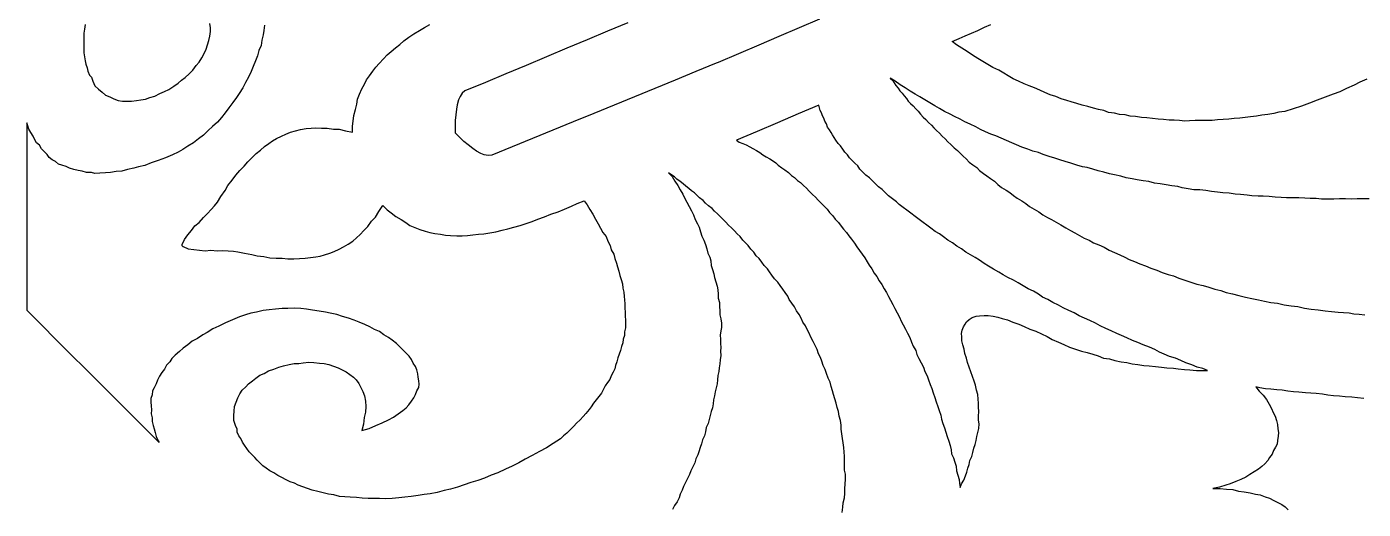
# Model space of a CAD drawing. Extents: x -550 to 550, y -550 to 550.
# Drawn here: x -480 to -419.1, y -207.9 to -185.9 of the extents above; entities that cross this region are included whole.
import ezdxf

# ---------------------------------------------------------------- set-up
doc = ezdxf.new("R2010")
doc.units = 0
doc.layers.add('LAYER_1', color=18, linetype='CONTINUOUS')

msp = doc.modelspace()

# ---------------------------------------------------------------- linework, layer by layer
at = {"layer": 'LAYER_1'}
for points in [[(-469.154, -185.832), (-469.187, -186.065), (-469.219, -186.27), (-469.283, -186.516), (-469.315, -186.749), (-469.411, -186.98), (-469.475, -187.226), (-469.572, -187.457), (-469.668, -187.715), (-469.764, -187.947), (-469.893, -188.191), (-470.021, -188.435), (-470.149, -188.68), (-470.31, -188.937), (-470.438, -189.127), (-470.599, -189.357), (-470.791, -189.6), (-470.952, -189.83), (-471.112, -190.033), (-471.305, -190.249), (-471.529, -190.45), (-471.722, -190.638), (-471.946, -190.84), (-472.171, -191.014), (-472.396, -191.188), (-472.652, -191.347), (-472.877, -191.493), (-473.102, -191.612), (-473.358, -191.744), (-473.679, -191.874), (-474, -192.004), (-474.321, -192.106), (-474.61, -192.223), (-474.899, -192.284), (-475.123, -192.347), (-475.412, -192.408), (-475.669, -192.484), (-475.925, -192.505), (-476.182, -192.553), (-476.407, -192.56), (-476.664, -192.58), (-476.888, -192.586), (-477.049, -192.539), (-477.273, -192.546), (-477.466, -192.484), (-477.658, -192.449), (-477.851, -192.415), (-478.043, -192.352), (-478.204, -192.277), (-478.396, -192.214), (-478.557, -192.166), (-478.685, -192.049), (-478.846, -191.973), (-478.974, -191.856), (-479.07, -191.726), (-479.199, -191.581), (-479.327, -191.464), (-479.423, -191.305), (-479.552, -191.188), (-479.648, -191.029), (-479.712, -190.886), (-479.808, -190.728), (-479.905, -190.569), (-479.969, -190.369), (-480, -190.286), (-480, -191.233), (-480, -192.181), (-480, -193.128), (-480, -194.075), (-480, -195.022), (-480, -195.97), (-480, -196.917), (-480, -197.864), (-480, -198.811), (-480, -198.824)], [(-477.337, -185.799), (-477.37, -186.008), (-477.402, -186.188), (-477.402, -186.384), (-477.402, -186.552), (-477.402, -186.72), (-477.402, -186.916), (-477.402, -187.084), (-477.37, -187.267), (-477.337, -187.45), (-477.305, -187.606), (-477.241, -187.776), (-477.209, -187.931), (-477.145, -188.102), (-477.049, -188.204), (-476.984, -188.374), (-476.888, -188.588), (-476.728, -188.748), (-476.567, -188.88), (-476.407, -189.012), (-476.214, -189.103), (-476.022, -189.194), (-475.829, -189.257), (-475.637, -189.292), (-475.412, -189.286), (-475.219, -189.293), (-474.995, -189.26), (-474.802, -189.239), (-474.578, -189.205), (-474.385, -189.128), (-474.161, -189.066), (-473.936, -188.949), (-473.711, -188.859), (-473.519, -188.755), (-473.294, -188.61), (-473.102, -188.478), (-472.941, -188.33), (-472.781, -188.211), (-472.588, -188.051), (-472.428, -187.877), (-472.267, -187.674), (-472.139, -187.513), (-472.01, -187.323), (-471.914, -187.119), (-471.818, -186.915), (-471.754, -186.724), (-471.69, -186.532), (-471.658, -186.326), (-471.625, -186.12), (-471.625, -185.954), (-471.658, -185.745)], [(-472.914, -195.888), (-472.916, -195.877), (-472.909, -195.832), (-472.813, -195.598), (-472.652, -195.393), (-472.492, -195.188), (-472.331, -194.983), (-472.139, -194.821), (-471.946, -194.603), (-471.754, -194.413), (-471.593, -194.236), (-471.433, -194.06), (-471.305, -193.896), (-471.144, -193.637), (-470.952, -193.364), (-470.823, -193.146), (-470.631, -192.901), (-470.47, -192.67), (-470.278, -192.453), (-470.085, -192.264), (-469.925, -192.061), (-469.732, -191.872), (-469.54, -191.683), (-469.347, -191.522), (-469.154, -191.361), (-468.962, -191.228), (-468.801, -191.107), (-468.609, -191.001), (-468.384, -190.882), (-468.192, -190.804), (-467.967, -190.712), (-467.742, -190.648), (-467.518, -190.584), (-467.261, -190.534), (-467.037, -190.525), (-466.812, -190.515), (-466.555, -190.52), (-466.298, -190.524), (-466.01, -190.57), (-465.753, -190.575), (-465.464, -190.647), (-465.143, -190.707), (-465.143, -190.434), (-465.111, -190.203), (-465.079, -189.944), (-465.015, -189.673), (-464.951, -189.428), (-464.919, -189.197), (-464.822, -188.967), (-464.726, -188.738), (-464.598, -188.522), (-464.501, -188.319), (-464.373, -188.131), (-464.213, -187.93), (-464.084, -187.742), (-463.924, -187.568), (-463.731, -187.355), (-463.571, -187.181), (-463.378, -187.022), (-463.186, -186.863), (-462.993, -186.704), (-462.801, -186.545), (-462.576, -186.373), (-462.351, -186.228), (-462.095, -186.07), (-461.87, -185.926), (-461.613, -185.795)], [(-443.854, -185.559), (-444.777, -185.952), (-445.7, -186.345), (-446.623, -186.738), (-447.546, -187.131), (-448.469, -187.524), (-448.565, -187.564), (-449.495, -187.946), (-450.425, -188.328), (-451.356, -188.709), (-452.286, -189.091), (-453.216, -189.473), (-454.147, -189.854), (-455.077, -190.236), (-456.007, -190.618), (-456.938, -190.999), (-457.868, -191.381), (-458.799, -191.762), (-458.965, -191.778), (-459.137, -191.741), (-459.296, -191.673), (-459.494, -191.566), (-459.66, -191.446), (-459.864, -191.287), (-460.067, -191.129), (-460.297, -190.9), (-460.458, -190.738), (-460.466, -190.73)], [(-452.594, -185.719), (-453.522, -186.107), (-454.45, -186.495), (-455.377, -186.883), (-456.305, -187.271), (-457.233, -187.659), (-458.16, -188.047), (-459.088, -188.435), (-460.016, -188.823), (-460.144, -188.93), (-460.241, -189.077), (-460.305, -189.239), (-460.369, -189.454), (-460.401, -189.656), (-460.433, -189.912), (-460.465, -190.168), (-460.465, -190.492), (-460.465, -190.72), (-460.465, -190.732)], [(-418.892, -188.283), (-419.206, -188.424), (-419.469, -188.568), (-419.814, -188.723), (-420.127, -188.864), (-420.427, -188.972), (-420.789, -189.109), (-421.151, -189.246), (-421.513, -189.383), (-421.876, -189.52), (-422.256, -189.639), (-422.637, -189.758), (-422.91, -189.802), (-423.134, -189.851), (-423.407, -189.895), (-423.68, -189.939), (-423.922, -189.97), (-424.195, -190.014), (-424.438, -190.044), (-424.68, -190.074), (-424.94, -190.086), (-425.182, -190.117), (-425.443, -190.128), (-425.703, -190.14), (-425.945, -190.17), (-426.206, -190.182), (-426.435, -190.18), (-426.714, -190.173), (-426.975, -190.185), (-427.186, -190.2), (-427.433, -190.18), (-427.681, -190.159), (-427.911, -190.156), (-428.158, -190.136), (-428.406, -190.115), (-428.672, -190.076), (-428.92, -190.055), (-429.168, -190.034), (-429.434, -189.994), (-429.682, -189.973), (-429.917, -189.92), (-430.165, -189.898), (-430.401, -189.845), (-430.667, -189.805), (-430.889, -189.719), (-431.124, -189.666), (-431.359, -189.612), (-431.613, -189.54), (-431.867, -189.468), (-432.12, -189.396), (-432.374, -189.323), (-432.578, -189.256), (-432.832, -189.183), (-433.073, -189.079), (-433.327, -189.006), (-433.568, -188.901), (-433.809, -188.797), (-434.049, -188.692), (-434.29, -188.587), (-434.513, -188.5), (-434.773, -188.377), (-435.014, -188.272), (-435.242, -188.135), (-435.451, -188.016), (-435.679, -187.879), (-435.939, -187.756), (-436.167, -187.618), (-436.395, -187.481), (-436.623, -187.344), (-436.869, -187.188), (-437.116, -187.032), (-437.362, -186.877), (-437.609, -186.721), (-437.806, -186.57), (-437.487, -186.434), (-437.201, -186.312), (-436.915, -186.19), (-436.628, -186.068), (-436.328, -185.914), (-436.042, -185.792)], [(-418.78, -193.75), (-419.056, -193.747), (-419.332, -193.743), (-419.59, -193.757), (-419.867, -193.753), (-420.143, -193.749), (-420.401, -193.763), (-420.678, -193.759), (-420.954, -193.755), (-421.2, -193.736), (-421.476, -193.731), (-421.722, -193.713), (-421.999, -193.708), (-422.276, -193.704), (-422.553, -193.699), (-422.799, -193.68), (-423.076, -193.675), (-423.34, -193.638), (-423.617, -193.633), (-423.845, -193.632), (-424.141, -193.608), (-424.356, -193.575), (-424.652, -193.551), (-424.899, -193.532), (-425.163, -193.494), (-425.459, -193.47), (-425.706, -193.45), (-425.971, -193.412), (-426.236, -193.374), (-426.501, -193.336), (-426.779, -193.33), (-427.045, -193.291), (-427.31, -193.253), (-427.513, -193.186), (-427.778, -193.148), (-428.044, -193.109), (-428.31, -193.07), (-428.575, -193.031), (-428.828, -192.96), (-429.094, -192.921), (-429.36, -192.882), (-429.595, -192.829), (-429.861, -192.79), (-430.114, -192.718), (-430.399, -192.66), (-430.634, -192.607), (-430.887, -192.535), (-431.14, -192.463), (-431.394, -192.391), (-431.648, -192.319), (-431.865, -192.284), (-432.118, -192.211), (-432.39, -192.121), (-432.644, -192.049), (-432.898, -191.976), (-433.121, -191.89), (-433.375, -191.817), (-433.647, -191.726), (-433.87, -191.64), (-434.125, -191.567), (-434.347, -191.48), (-434.62, -191.389), (-434.862, -191.283), (-435.085, -191.197), (-435.326, -191.091), (-435.568, -190.986), (-435.809, -190.88), (-436.033, -190.793), (-436.274, -190.688), (-436.516, -190.582), (-436.726, -190.462), (-436.987, -190.338), (-437.229, -190.232), (-437.439, -190.113), (-437.7, -189.988), (-437.892, -189.887), (-438.152, -189.763), (-438.381, -189.624), (-438.592, -189.504), (-438.821, -189.366), (-439.05, -189.228), (-439.28, -189.089), (-439.49, -188.969), (-439.72, -188.831), (-439.949, -188.692), (-440.178, -188.553), (-440.395, -188.383), (-440.624, -188.244), (-440.513, -188.355), (-440.453, -188.46), (-440.374, -188.585), (-440.264, -188.695), (-440.185, -188.819), (-440.074, -188.93), (-439.995, -189.054), (-439.885, -189.165), (-439.806, -189.289), (-439.695, -189.4), (-439.584, -189.511), (-439.455, -189.64), (-439.345, -189.75), (-439.247, -189.893), (-439.118, -190.022), (-439.007, -190.133), (-438.878, -190.262), (-438.749, -190.391), (-438.639, -190.502), (-438.509, -190.631), (-438.38, -190.76), (-438.251, -190.889), (-438.122, -191.018), (-437.993, -191.147), (-437.864, -191.276), (-437.716, -191.424), (-437.556, -191.539), (-437.445, -191.65), (-437.298, -191.797), (-437.168, -191.926), (-437.021, -192.074), (-436.86, -192.189), (-436.681, -192.323), (-436.552, -192.452), (-436.373, -192.586), (-436.213, -192.701), (-436.052, -192.816), (-435.873, -192.949), (-435.726, -193.097), (-435.547, -193.23), (-435.336, -193.35), (-435.176, -193.465), (-434.997, -193.598), (-434.837, -193.713), (-434.627, -193.833), (-434.448, -193.966), (-434.269, -194.1), (-434.059, -194.219), (-433.849, -194.338), (-433.67, -194.471), (-433.46, -194.591), (-433.269, -194.691), (-433.059, -194.811), (-432.849, -194.93), (-432.621, -195.067), (-432.411, -195.186), (-432.202, -195.305), (-431.992, -195.424), (-431.782, -195.543), (-431.56, -195.629), (-431.35, -195.748), (-431.11, -195.852), (-430.869, -195.957), (-430.641, -196.094), (-430.401, -196.198), (-430.16, -196.302), (-429.92, -196.407), (-429.729, -196.507), (-429.489, -196.611), (-429.249, -196.715), (-428.978, -196.804), (-428.737, -196.908), (-428.466, -196.998), (-428.226, -197.102), (-427.955, -197.191), (-427.703, -197.262), (-427.463, -197.366), (-427.193, -197.455), (-426.922, -197.544), (-426.651, -197.633), (-426.35, -197.707), (-426.098, -197.778), (-425.828, -197.867), (-425.545, -197.923), (-425.306, -198.026), (-425.023, -198.081), (-424.722, -198.155), (-424.421, -198.229), (-424.139, -198.285), (-423.839, -198.358), (-423.556, -198.413), (-423.274, -198.469), (-422.961, -198.509), (-422.661, -198.583), (-422.349, -198.623), (-422.036, -198.663), (-421.736, -198.736), (-421.424, -198.776), (-421.112, -198.816), (-420.799, -198.856), (-420.506, -198.878), (-420.194, -198.917), (-419.949, -198.935), (-419.704, -198.953), (-419.491, -198.985), (-419.246, -199.003), (-418.983, -199.038)], [(-442.823, -208.055), (-442.79, -207.816), (-442.769, -207.61), (-442.717, -207.389), (-442.696, -207.184), (-442.694, -206.959), (-442.673, -206.753), (-442.67, -206.529), (-442.668, -206.305), (-442.708, -206.128), (-442.705, -205.904), (-442.714, -205.713), (-442.712, -205.489), (-442.721, -205.299), (-442.748, -205.089), (-442.776, -204.88), (-442.804, -204.671), (-442.832, -204.461), (-442.859, -204.252), (-442.868, -204.062), (-442.895, -203.853), (-442.954, -203.659), (-442.981, -203.45), (-443.039, -203.256), (-443.097, -203.061), (-443.155, -202.867), (-443.214, -202.673), (-443.253, -202.498), (-443.311, -202.303), (-443.368, -202.109), (-443.457, -201.93), (-443.534, -201.717), (-443.592, -201.523), (-443.681, -201.343), (-443.738, -201.15), (-443.808, -200.989), (-443.897, -200.809), (-443.954, -200.616), (-444.043, -200.436), (-444.132, -200.257), (-444.239, -200.059), (-444.327, -199.88), (-444.416, -199.7), (-444.485, -199.54), (-444.605, -199.375), (-444.694, -199.196), (-444.782, -199.017), (-444.901, -198.852), (-444.99, -198.673), (-445.109, -198.508), (-445.229, -198.343), (-445.298, -198.183), (-445.418, -198.018), (-445.518, -197.872), (-445.638, -197.707), (-445.757, -197.542), (-445.908, -197.392), (-446.027, -197.227), (-446.128, -197.081), (-446.228, -196.935), (-446.379, -196.784), (-446.48, -196.638), (-446.599, -196.474), (-446.731, -196.342), (-446.85, -196.177), (-446.982, -196.045), (-447.101, -195.88), (-447.215, -195.767), (-447.346, -195.635), (-447.466, -195.471), (-447.598, -195.339), (-447.73, -195.207), (-447.861, -195.075), (-447.993, -194.943), (-448.125, -194.811), (-448.257, -194.679), (-448.37, -194.566), (-448.502, -194.434), (-448.634, -194.302), (-448.747, -194.189), (-448.911, -194.071), (-449.043, -193.939), (-449.156, -193.826), (-449.32, -193.708), (-449.433, -193.594), (-449.546, -193.481), (-449.691, -193.382), (-449.804, -193.269), (-449.949, -193.169), (-450.062, -193.056), (-450.207, -192.957), (-450.352, -192.857), (-450.465, -192.744), (-450.591, -192.663), (-450.736, -192.564), (-450.566, -192.734), (-450.441, -192.949), (-450.303, -193.133), (-450.197, -193.33), (-450.09, -193.527), (-450.003, -193.705), (-449.896, -193.902), (-449.79, -194.1), (-449.684, -194.297), (-449.596, -194.475), (-449.521, -194.686), (-449.414, -194.884), (-449.345, -195.043), (-449.27, -195.255), (-449.214, -195.447), (-449.126, -195.626), (-449.051, -195.837), (-448.994, -196.03), (-448.938, -196.223), (-448.85, -196.401), (-448.812, -196.575), (-448.787, -196.782), (-448.73, -196.975), (-448.673, -197.168), (-448.635, -197.342), (-448.578, -197.535), (-448.521, -197.728), (-448.483, -197.903), (-448.476, -198.091), (-448.469, -198.279), (-448.412, -198.473), (-448.405, -198.661), (-448.398, -198.85), (-448.391, -199.038), (-448.352, -199.213), (-448.326, -199.421), (-448.319, -199.61), (-448.349, -199.761), (-448.373, -199.964), (-448.366, -200.153), (-448.358, -200.342), (-448.351, -200.531), (-448.362, -200.701), (-448.354, -200.891), (-448.377, -201.094), (-448.388, -201.265), (-448.431, -201.449), (-448.442, -201.62), (-448.484, -201.805), (-448.507, -202.009), (-448.517, -202.179), (-448.559, -202.364), (-448.601, -202.549), (-448.643, -202.735), (-448.685, -202.92), (-448.695, -203.091), (-448.737, -203.276), (-448.797, -203.443), (-448.838, -203.628), (-448.88, -203.814), (-448.921, -204), (-449.012, -204.18), (-449.053, -204.366), (-449.094, -204.552), (-449.186, -204.733), (-449.226, -204.919), (-449.286, -205.086), (-449.358, -205.287), (-449.406, -205.421), (-449.497, -205.602), (-449.537, -205.789), (-449.628, -205.97), (-449.719, -206.152), (-449.778, -206.319), (-449.869, -206.501), (-449.959, -206.683), (-450.049, -206.865), (-450.108, -207.033), (-450.198, -207.215), (-450.257, -207.383), (-450.347, -207.565), (-450.457, -207.728), (-450.547, -207.911)], [(-472.915, -195.887), (-472.908, -195.896), (-472.871, -195.923), (-472.638, -196.021), (-472.379, -196.052), (-472.121, -196.083), (-471.863, -196.115), (-471.612, -196.094), (-471.321, -196.111), (-471.051, -196.11), (-470.813, -196.121), (-470.574, -196.133), (-470.368, -196.157), (-470.071, -196.227), (-469.742, -196.284), (-469.497, -196.347), (-469.188, -196.384), (-468.911, -196.434), (-468.622, -196.451), (-468.352, -196.449), (-468.095, -196.479), (-467.825, -196.477), (-467.555, -196.474), (-467.305, -196.452), (-467.055, -196.43), (-466.824, -196.388), (-466.626, -196.359), (-466.415, -196.298), (-466.172, -196.224), (-465.98, -196.143), (-465.757, -196.049), (-465.552, -195.935), (-465.348, -195.822), (-465.132, -195.676), (-464.966, -195.523), (-464.8, -195.371), (-464.622, -195.186), (-464.444, -195.002), (-464.272, -194.765), (-464.094, -194.58), (-463.941, -194.325), (-463.756, -194.056), (-463.563, -194.249), (-463.377, -194.389), (-463.171, -194.55), (-462.934, -194.696), (-462.716, -194.824), (-462.53, -194.964), (-462.299, -195.059), (-462.069, -195.153), (-461.825, -195.215), (-461.614, -195.29), (-461.39, -195.332), (-461.135, -195.361), (-460.911, -195.403), (-460.675, -195.413), (-460.387, -195.428), (-460.151, -195.437), (-459.902, -195.413), (-459.654, -195.39), (-459.405, -195.366), (-459.156, -195.343), (-458.876, -195.305), (-458.615, -195.249), (-458.322, -195.179), (-458.061, -195.122), (-457.787, -195.033), (-457.494, -194.963), (-457.22, -194.873), (-456.947, -194.784), (-456.692, -194.675), (-456.387, -194.572), (-456.1, -194.45), (-455.763, -194.334), (-455.477, -194.212), (-455.159, -194.076), (-454.904, -193.967), (-454.586, -193.832), (-454.447, -194.016), (-454.32, -194.234), (-454.194, -194.451), (-454.067, -194.668), (-453.94, -194.886), (-453.833, -195.084), (-453.725, -195.283), (-453.585, -195.468), (-453.509, -195.68), (-453.401, -195.879), (-453.344, -196.072), (-453.236, -196.271), (-453.179, -196.464), (-453.102, -196.677), (-453.064, -196.851), (-453.006, -197.045), (-452.949, -197.239), (-452.891, -197.433), (-452.833, -197.627), (-452.826, -197.815), (-452.768, -198.009), (-452.761, -198.198), (-452.741, -198.354), (-452.734, -198.543), (-452.726, -198.732), (-452.719, -198.921), (-452.711, -199.11), (-452.691, -199.267), (-452.702, -199.437), (-452.694, -199.626), (-452.737, -199.81), (-452.748, -199.981), (-452.81, -200.146), (-452.821, -200.317), (-452.883, -200.482), (-452.925, -200.666), (-452.986, -200.832), (-453.048, -200.998), (-453.09, -201.182), (-453.151, -201.348), (-453.181, -201.5), (-453.261, -201.646), (-453.353, -201.826), (-453.414, -201.992), (-453.514, -202.12), (-453.625, -202.281), (-453.717, -202.461), (-453.797, -202.608), (-453.908, -202.769), (-454.039, -202.911), (-454.15, -203.072), (-454.261, -203.233), (-454.36, -203.361), (-454.502, -203.537), (-454.632, -203.679), (-454.762, -203.821), (-454.924, -203.977), (-455.054, -204.119), (-455.215, -204.276), (-455.376, -204.432), (-455.526, -204.555), (-455.656, -204.698), (-455.993, -204.905), (-456.298, -205.099), (-456.623, -205.273), (-456.948, -205.447), (-457.273, -205.622), (-457.567, -205.782), (-457.86, -205.942), (-458.173, -206.083), (-458.518, -206.238), (-458.819, -206.345), (-459.132, -206.486), (-459.433, -206.593), (-459.754, -206.681), (-460.055, -206.788), (-460.357, -206.895), (-460.678, -206.982), (-460.967, -207.056), (-461.288, -207.143), (-461.598, -207.197), (-461.876, -207.236), (-462.154, -207.276), (-462.463, -207.329), (-462.761, -207.349), (-463.04, -207.388), (-463.338, -207.408), (-463.636, -207.428), (-463.922, -207.413), (-464.189, -207.419), (-464.425, -207.41), (-464.712, -207.396), (-464.967, -207.367), (-465.254, -207.352), (-465.49, -207.343), (-465.746, -207.315), (-465.99, -207.252), (-466.245, -207.223), (-466.49, -207.161), (-466.734, -207.098), (-466.978, -207.035), (-467.191, -206.958), (-467.404, -206.882), (-467.617, -206.805), (-467.798, -206.714), (-467.992, -206.657), (-468.173, -206.566), (-468.375, -206.455), (-468.557, -206.364), (-468.727, -206.24), (-468.908, -206.149), (-469.078, -206.024), (-469.229, -205.919), (-469.367, -205.781), (-469.486, -205.662), (-469.605, -205.543), (-469.743, -205.405), (-469.862, -205.286), (-469.969, -205.133), (-470.076, -204.981), (-470.163, -204.849), (-470.238, -204.683), (-470.325, -204.55), (-470.401, -204.384), (-470.405, -204.244), (-470.48, -204.078), (-470.563, -203.859), (-470.563, -203.632), (-470.543, -203.425), (-470.522, -203.219), (-470.451, -203.018), (-470.379, -202.818), (-470.287, -202.637), (-470.176, -202.476), (-470.013, -202.321), (-469.882, -202.18), (-469.699, -202.045), (-469.548, -201.924), (-469.365, -201.789), (-469.175, -201.707), (-468.972, -201.592), (-468.73, -201.516), (-468.508, -201.421), (-468.298, -201.359), (-468.037, -201.302), (-467.807, -201.26), (-467.59, -201.25), (-467.392, -201.221), (-467.143, -201.198), (-466.906, -201.208), (-466.649, -201.238), (-466.444, -201.261), (-466.219, -201.304), (-466.007, -201.381), (-465.795, -201.457), (-465.614, -201.547), (-465.433, -201.637), (-465.265, -201.76), (-465.096, -201.883), (-464.979, -202), (-464.854, -202.171), (-464.761, -202.354), (-464.668, -202.538), (-464.606, -202.736), (-464.556, -202.968), (-464.538, -203.213), (-464.551, -203.472), (-464.615, -203.725), (-464.64, -204.018), (-464.716, -204.305), (-464.393, -204.22), (-464.078, -204.081), (-463.794, -203.957), (-463.51, -203.832), (-463.278, -203.701), (-463.065, -203.551), (-462.851, -203.401), (-462.701, -203.279), (-462.571, -203.138), (-462.459, -202.977), (-462.348, -202.815), (-462.268, -202.668), (-462.208, -202.502), (-462.128, -202.355), (-462.099, -202.202), (-462.122, -202.044), (-462.144, -201.886), (-462.166, -201.727), (-462.207, -201.55), (-462.28, -201.386), (-462.385, -201.236), (-462.458, -201.072), (-462.562, -200.923), (-462.698, -200.786), (-462.834, -200.65), (-462.99, -200.495), (-463.146, -200.339), (-463.333, -200.197), (-463.501, -200.075), (-463.72, -199.946), (-463.907, -199.804), (-464.139, -199.709), (-464.358, -199.581), (-464.589, -199.485), (-464.84, -199.371), (-465.072, -199.275), (-465.335, -199.193), (-465.599, -199.111), (-465.862, -199.029), (-466.158, -198.96), (-466.383, -198.917), (-466.659, -198.868), (-466.967, -198.832), (-467.243, -198.783), (-467.5, -198.753), (-467.789, -198.737), (-468.09, -198.753), (-468.359, -198.756), (-468.66, -198.772), (-468.942, -198.808), (-469.224, -198.844), (-469.518, -198.913), (-469.781, -198.968), (-470.023, -199.043), (-470.298, -199.132), (-470.617, -199.267), (-470.936, -199.402), (-471.235, -199.556), (-471.522, -199.678), (-471.769, -199.839), (-471.973, -199.953), (-472.22, -200.114), (-472.456, -200.242), (-472.651, -200.409), (-472.867, -200.556), (-473.031, -200.71), (-473.226, -200.878), (-473.39, -201.032), (-473.47, -201.178), (-473.634, -201.333), (-473.726, -201.513), (-473.838, -201.673), (-473.949, -201.834), (-474.041, -202.014), (-474.101, -202.181), (-474.193, -202.362), (-474.273, -202.509), (-474.281, -202.682), (-474.341, -202.85), (-474.349, -203.023), (-474.325, -203.183), (-474.313, -203.377), (-474.321, -203.55), (-474.277, -203.73), (-474.284, -203.904), (-474.24, -204.084), (-474.185, -204.231), (-474.14, -204.411), (-474.096, -204.591), (-474.001, -204.778), (-473.964, -204.859), (-474.633, -204.189), (-475.303, -203.519), (-475.973, -202.849), (-476.643, -202.179), (-477.313, -201.51), (-477.983, -200.84), (-478.653, -200.17), (-479.322, -199.5), (-479.992, -198.83), (-480.001, -198.822)], [(-419.028, -202.851), (-419.321, -202.83), (-419.583, -202.795), (-419.876, -202.774), (-420.139, -202.739), (-420.414, -202.736), (-420.677, -202.7), (-420.909, -202.649), (-421.202, -202.628), (-421.447, -202.61), (-421.692, -202.593), (-421.986, -202.571), (-422.23, -202.553), (-422.494, -202.517), (-422.757, -202.48), (-423.002, -202.462), (-423.266, -202.425), (-423.511, -202.407), (-423.775, -202.37), (-423.959, -202.323), (-423.806, -202.521), (-423.622, -202.704), (-423.469, -202.903), (-423.347, -203.116), (-423.243, -203.311), (-423.157, -203.487), (-423.072, -203.663), (-423.016, -203.855), (-422.961, -204.046), (-422.955, -204.234), (-422.918, -204.407), (-422.93, -204.576), (-422.973, -204.761), (-422.985, -204.93), (-423.064, -205.078), (-423.143, -205.226), (-423.204, -205.392), (-423.332, -205.536), (-423.411, -205.684), (-423.538, -205.829), (-423.685, -205.955), (-423.831, -206.081), (-424.026, -206.203), (-424.222, -206.325), (-424.417, -206.448), (-424.631, -206.552), (-424.863, -206.637), (-425.126, -206.738), (-425.327, -206.808), (-425.609, -206.89), (-425.909, -206.953), (-425.584, -206.96), (-425.289, -206.982), (-424.995, -207.005), (-424.743, -207.075), (-424.48, -207.111), (-424.216, -207.148), (-423.964, -207.218), (-423.75, -207.251), (-423.529, -207.336), (-423.327, -207.402), (-423.136, -207.501), (-422.946, -207.601), (-422.774, -207.682), (-422.615, -207.796), (-422.485, -207.926)]]:
    msp.add_lwpolyline(points, dxfattribs=at)
msp.add_lwpolyline([(-445.76, -190.278), (-446.698, -190.679), (-447.637, -191.079), (-447.511, -191.159), (-447.354, -191.226), (-447.197, -191.292), (-447.021, -191.377), (-446.896, -191.457), (-446.72, -191.542), (-446.576, -191.641), (-446.432, -191.74), (-446.288, -191.838), (-446.112, -191.923), (-445.987, -192.003), (-445.843, -192.102), (-445.731, -192.214), (-445.568, -192.331), (-445.424, -192.43), (-445.262, -192.547), (-445.131, -192.678), (-444.987, -192.776), (-444.856, -192.907), (-444.712, -193.005), (-444.581, -193.136), (-444.45, -193.267), (-444.32, -193.398), (-444.17, -193.548), (-444.039, -193.678), (-443.908, -193.809), (-443.759, -193.959), (-443.628, -194.09), (-443.497, -194.221), (-443.398, -194.365), (-443.248, -194.515), (-443.13, -194.678), (-442.98, -194.828), (-442.862, -194.991), (-442.763, -195.136), (-442.613, -195.286), (-442.514, -195.431), (-442.396, -195.594), (-442.259, -195.776), (-442.141, -195.94), (-442.023, -196.103), (-441.904, -196.267), (-441.786, -196.431), (-441.68, -196.627), (-441.581, -196.772), (-441.463, -196.936), (-441.357, -197.132), (-441.238, -197.296), (-441.133, -197.492), (-441.014, -197.656), (-440.908, -197.853), (-440.79, -198.017), (-440.703, -198.195), (-440.615, -198.373), (-440.509, -198.57), (-440.422, -198.748), (-440.316, -198.945), (-440.21, -199.141), (-440.122, -199.32), (-440.035, -199.498), (-439.928, -199.695), (-439.841, -199.873), (-439.734, -200.071), (-439.659, -200.282), (-439.572, -200.461), (-439.465, -200.658), (-439.408, -200.851), (-439.32, -201.029), (-439.214, -201.227), (-439.107, -201.424), (-439.05, -201.617), (-438.943, -201.815), (-438.886, -202.008), (-438.81, -202.22), (-438.722, -202.399), (-438.665, -202.593), (-438.589, -202.805), (-438.531, -202.998), (-438.455, -203.211), (-438.398, -203.404), (-438.321, -203.617), (-438.282, -203.792), (-438.225, -203.986), (-438.148, -204.198), (-438.09, -204.392), (-438.033, -204.586), (-437.956, -204.799), (-437.898, -204.993), (-437.84, -205.188), (-437.831, -205.378), (-437.742, -205.557), (-437.684, -205.752), (-437.626, -205.946), (-437.598, -206.155), (-437.54, -206.35), (-437.481, -206.545), (-437.472, -206.735), (-437.432, -206.911), (-437.373, -206.744), (-437.263, -206.581), (-437.192, -206.38), (-437.132, -206.213), (-437.091, -206.027), (-437.031, -205.86), (-436.99, -205.675), (-436.899, -205.493), (-436.857, -205.308), (-436.816, -205.122), (-436.755, -204.956), (-436.714, -204.77), (-436.672, -204.585), (-436.63, -204.4), (-436.588, -204.215), (-436.565, -204.011), (-436.604, -203.836), (-436.593, -203.666), (-436.588, -203.444), (-436.596, -203.255), (-436.603, -203.066), (-436.61, -202.877), (-436.636, -202.669), (-436.693, -202.476), (-436.738, -202.25), (-436.795, -202.057), (-436.87, -201.846), (-436.945, -201.634), (-437.021, -201.423), (-437.096, -201.212), (-437.152, -201.019), (-437.228, -200.808), (-437.253, -200.601), (-437.309, -200.409), (-437.365, -200.216), (-437.353, -200.047), (-437.371, -199.892), (-437.34, -199.742), (-437.278, -199.578), (-437.209, -199.465), (-437.14, -199.352), (-437.022, -199.243), (-436.885, -199.154), (-436.71, -199.101), (-436.548, -199.082), (-436.336, -199.067), (-436.156, -199.066), (-435.938, -199.102), (-435.721, -199.138), (-435.515, -199.207), (-435.279, -199.261), (-435.037, -199.367), (-434.764, -199.459), (-434.522, -199.565), (-434.261, -199.69), (-433.988, -199.781), (-433.728, -199.905), (-433.468, -200.029), (-433.238, -200.168), (-432.947, -200.278), (-432.706, -200.383), (-432.445, -200.507), (-432.173, -200.598), (-431.901, -200.689), (-431.647, -200.761), (-431.393, -200.833), (-431.14, -200.905), (-430.899, -201.01), (-430.633, -201.049), (-430.38, -201.121), (-430.095, -201.178), (-429.83, -201.217), (-429.595, -201.27), (-429.33, -201.308), (-429.064, -201.347), (-428.818, -201.366), (-428.522, -201.39), (-428.256, -201.428), (-428.01, -201.448), (-427.714, -201.472), (-427.498, -201.506), (-427.203, -201.529), (-426.956, -201.549), (-426.661, -201.572), (-426.433, -201.573), (-426.156, -201.577), (-426.378, -201.492), (-426.63, -201.421), (-426.87, -201.318), (-427.14, -201.229), (-427.38, -201.125), (-427.62, -201.021), (-427.891, -200.931), (-428.131, -200.827), (-428.353, -200.742), (-428.562, -200.623), (-428.803, -200.519), (-429.092, -200.411), (-429.333, -200.306), (-429.574, -200.202), (-429.833, -200.079), (-430.073, -199.975), (-430.296, -199.889), (-430.555, -199.765), (-430.796, -199.661), (-431.055, -199.537), (-431.265, -199.418), (-431.525, -199.295), (-431.766, -199.19), (-432.007, -199.085), (-432.235, -198.947), (-432.477, -198.842), (-432.737, -198.718), (-432.947, -198.599), (-433.207, -198.475), (-433.436, -198.337), (-433.677, -198.231), (-433.857, -198.097), (-434.086, -197.959), (-434.328, -197.853), (-434.557, -197.715), (-434.786, -197.576), (-434.997, -197.456), (-435.257, -197.332), (-435.468, -197.212), (-435.679, -197.092), (-435.909, -196.953), (-436.138, -196.814), (-436.349, -196.694), (-436.547, -196.541), (-436.758, -196.421), (-436.97, -196.301), (-437.181, -196.18), (-437.379, -196.027), (-437.59, -195.907), (-437.789, -195.753), (-438, -195.633), (-438.199, -195.48), (-438.379, -195.345), (-438.572, -195.243), (-438.77, -195.09), (-438.95, -194.955), (-439.13, -194.82), (-439.311, -194.686), (-439.491, -194.551), (-439.689, -194.398), (-439.87, -194.263), (-440.031, -194.146), (-440.211, -194.012), (-440.342, -193.881), (-440.522, -193.747), (-440.702, -193.612), (-440.851, -193.463), (-441, -193.314), (-441.161, -193.198), (-441.292, -193.068), (-441.422, -192.937), (-441.571, -192.789), (-441.732, -192.672), (-441.862, -192.542), (-442.011, -192.393), (-442.11, -192.249), (-442.24, -192.119), (-442.37, -191.989), (-442.482, -191.877), (-442.58, -191.734), (-442.692, -191.622), (-442.79, -191.478), (-442.889, -191.334), (-443, -191.223), (-443.099, -191.079), (-443.179, -190.954), (-443.258, -190.828), (-443.32, -190.722), (-443.399, -190.597), (-443.479, -190.472), (-443.527, -190.333), (-443.607, -190.208), (-443.655, -190.069), (-443.716, -189.963), (-443.764, -189.824), (-443.825, -189.717), (-443.854, -189.597), (-443.883, -189.477), (-444.822, -189.878)], close=True, dxfattribs=at)

doc.saveas('drawing.dxf')
